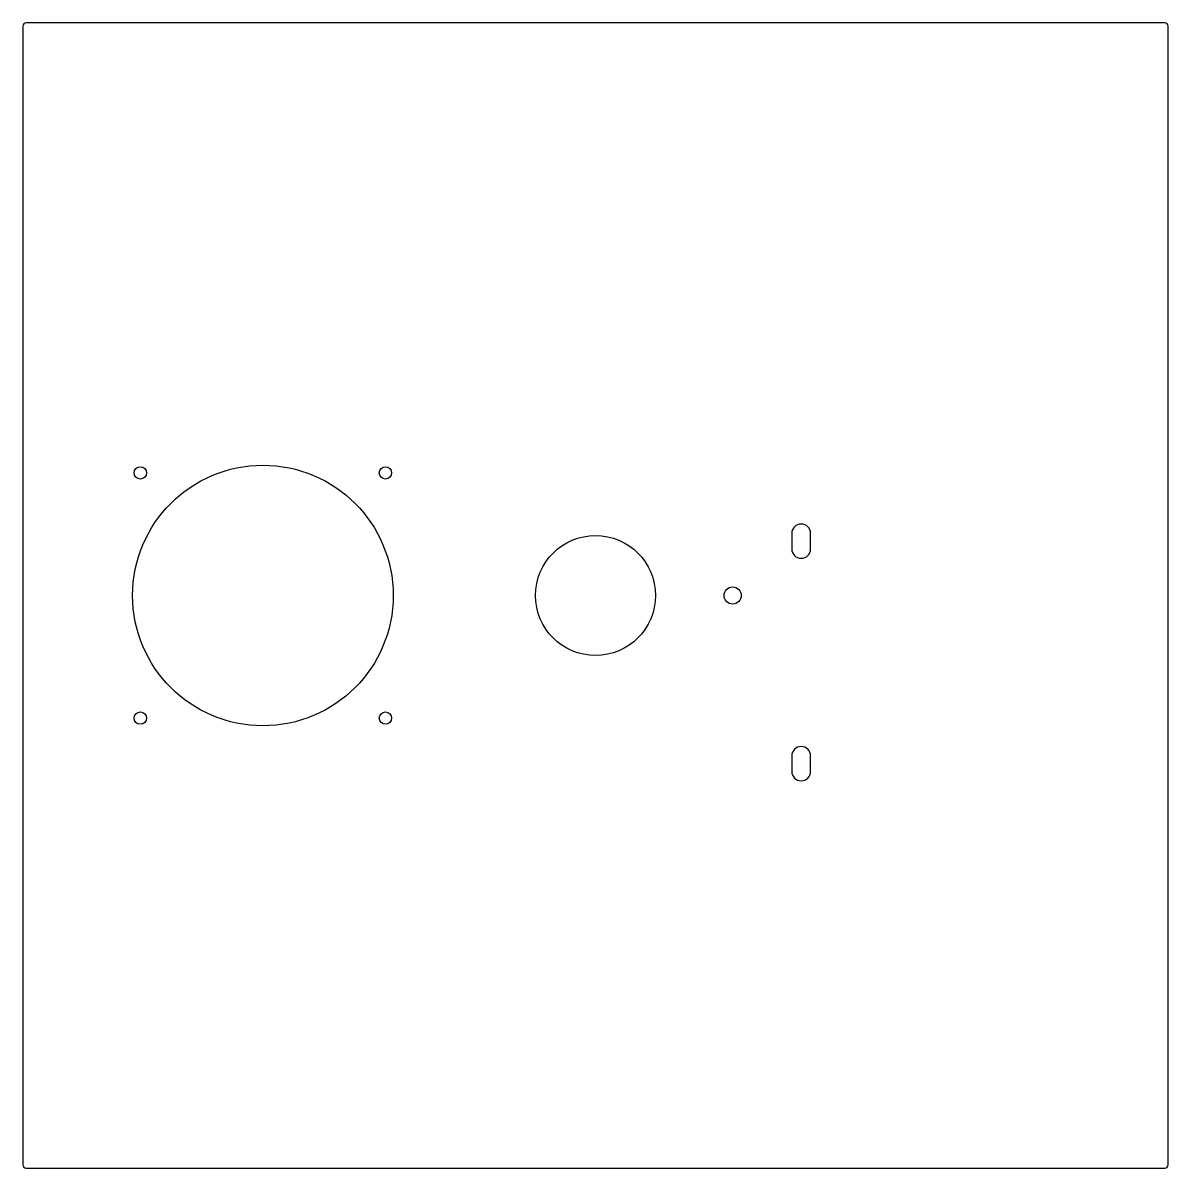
# Model space of a CAD drawing. Header units: millimetres. Extents: x 0 to 334, y 0 to 334.
import ezdxf

# ---------------------------------------------------------------- set-up
doc = ezdxf.new("R2010")
doc.units = ezdxf.units.MM

msp = doc.modelspace()

# ---------------------------------------------------------------- linework, layer by layer
at = {"color": 7, "linetype": 'Continuous', "lineweight": 25}
for p, q in [((0, 333), (0, 1)), ((333, 334), (1, 334)), ((334, 1), (334, 333)), ((224.25, 185.1), (224.25, 180.6)), ((229.75, 180.6), (229.75, 185.1)), ((224.25, 120.2), (224.25, 115.7)), ((229.75, 115.7), (229.75, 120.2)), ((1, 0), (333, 0))]:
    msp.add_line(p, q, dxfattribs=at)
for centre, radius in [((70, 167), 38), ((34.25, 202.75), 1.8), ((105.75, 202.75), 1.8), ((167, 167), 17.5), ((207, 167), 2.5), ((34.25, 131.25), 1.8), ((105.75, 131.25), 1.8)]:
    msp.add_circle(centre, radius, dxfattribs=at)
for centre, radius, start, end in [((1, 333), 1, 90, 180), ((333, 333), 1, 360, 90), ((227, 185.1), 2.75, 360, 180), ((227, 180.6), 2.75, 180, 360), ((227, 120.2), 2.75, 0, 180), ((227, 115.7), 2.75, 180, 0), ((1, 1), 1, 180, 270), ((333, 1), 1, 270, 0)]:
    msp.add_arc(centre, radius, start, end, dxfattribs=at)

doc.saveas('drawing.dxf')
